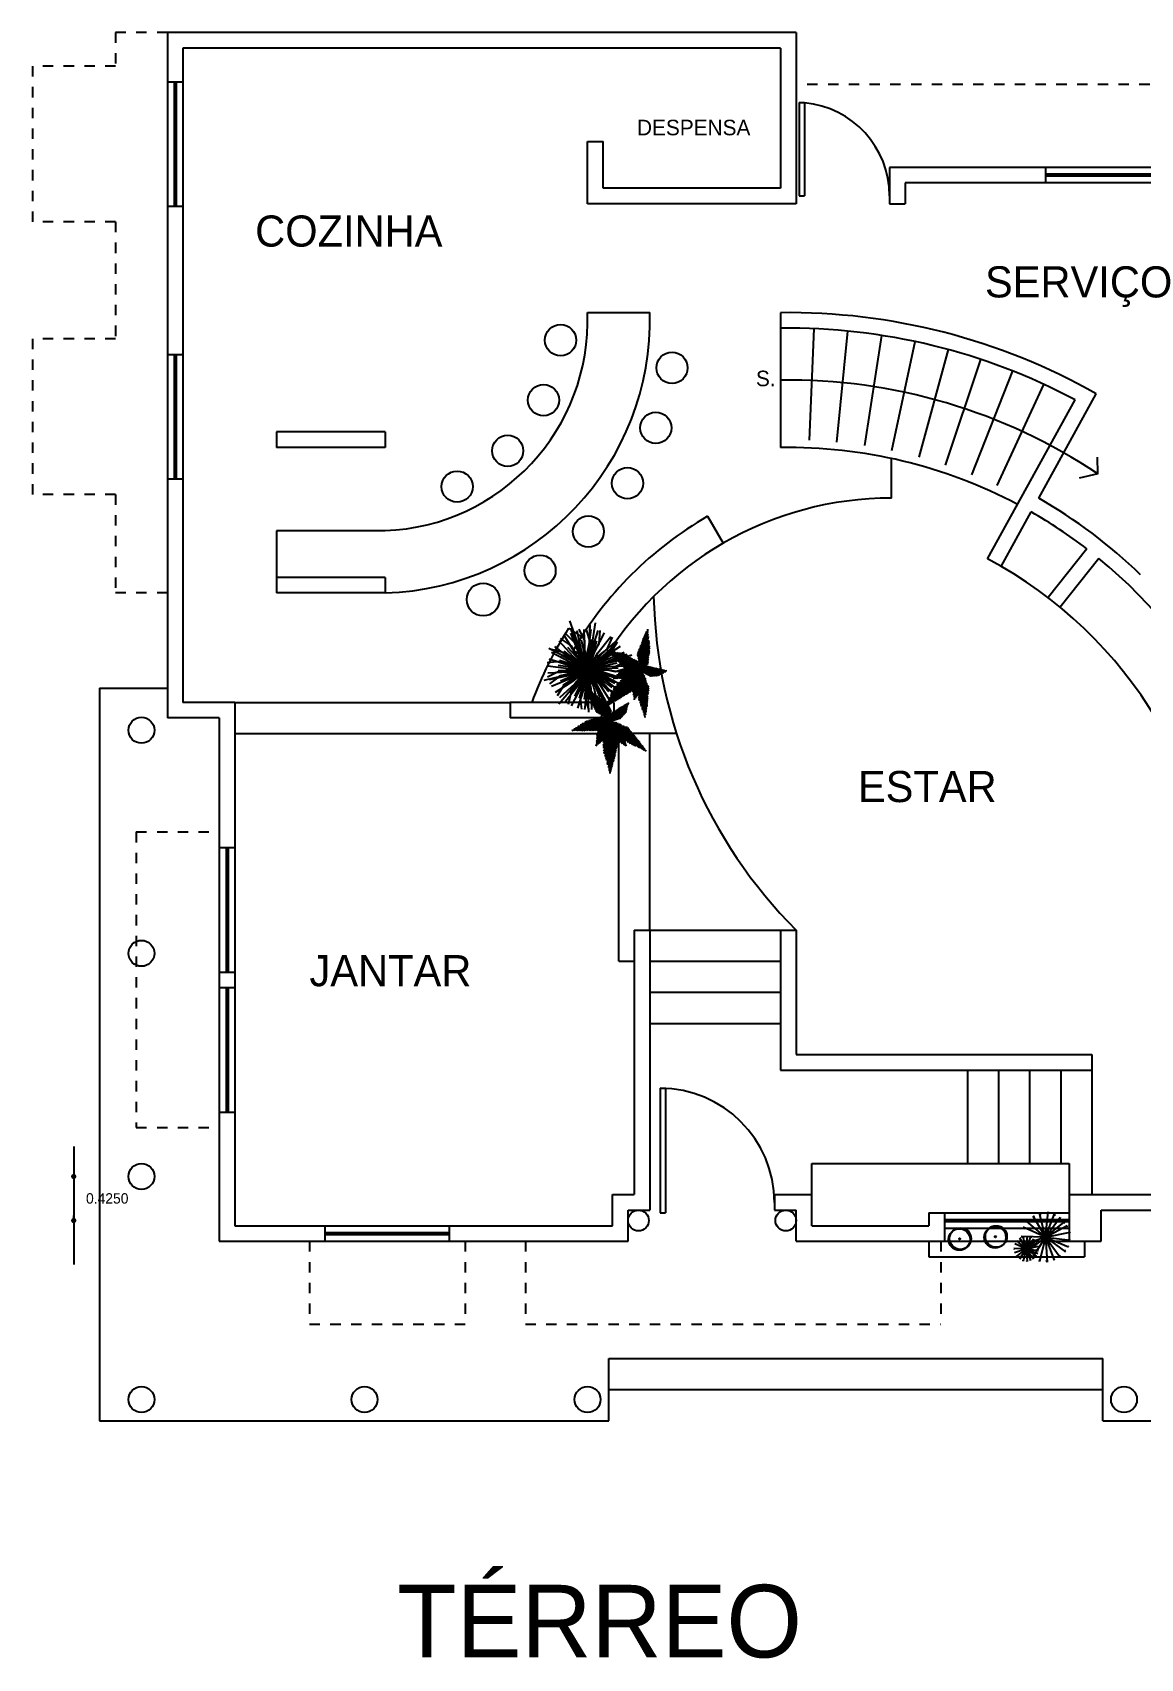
# Model space of a CAD drawing. Header units: millimetres. Extents: x 198 to 473, y 145 to 337.
# Drawn here: x 200.77 to 211.45, y 161.17 to 176.84 of the extents above; entities that cross this region are included whole.
import ezdxf

# ---------------------------------------------------------------- set-up
doc = ezdxf.new("R2010")
doc.units = ezdxf.units.MM
doc.header["$LTSCALE"] = 0.15
doc.linetypes.add('0', pattern=[0])
doc.linetypes.add('DASHED2', pattern=[0.375, 0.25, -0.125])
doc.dimstyles.get("Standard").update_dxf_attribs({"dimtxt": 0.18, "dimasz": 0.18, "dimexe": 0.18, "dimexo": 0.0625, "dimgap": 0.09, "dimtad": 0, "dimtih": 1, "dimtoh": 1, "dimdec": 4, "dimzin": 0, "dimdsep": 46, "dimtxsty": 'Standard', "dimcen": 0.09, "dimadec": 0, "dimazin": 0, "dimtfac": 1, "dimtdec": 4, "dimtofl": 0, "dimtmove": 0, "dimatfit": 3, "dimfxl": 1, "dimtolj": 1, "dimtzin": 0, "dimarcsym": 0})

# ---------------------------------------------------------------- blocks, each defined once
blk = doc.blocks.new('_Dot')
at = {"color": 0, "lineweight": -2}
blk.add_line((-0.5, 0), (-1, 0), dxfattribs=at)
at = {"color": 0, "const_width": 0.5}
blk.add_lwpolyline([(-0.25, 0, 1), (0.25, 0, 1)], format="xyb", close=True, dxfattribs=at)
blk = doc.blocks.new('*D4')
at = {"color": 0, "lineweight": -2, "ltscale": 0.15}
blk.add_line((201.172, 165.768), (201.172, 165.443), dxfattribs=at)
at = {"layer": 'Defpoints', "color": 0, "ltscale": 0.15}
for p in [(201.172, 165.818), (201.172, 165.393), (201.172, 165.393)]:
    blk.add_point(p, dxfattribs=at)
at = {"color": 0, "lineweight": -2, "ltscale": 0.15, "xscale": 0.05, "yscale": 0.05, "zscale": 0.05}
for p, rotation in [((201.172, 165.818), 90), ((201.172, 165.393), 270)]:
    blk.add_blockref('_Dot', p, dxfattribs=dict(at, rotation=rotation))
at = {"color": 0, "ltscale": 0.15, "insert": (201.495, 165.606), "char_height": 0.1, "attachment_point": 5}
blk.add_mtext('\\A1;0.4250', dxfattribs=at)
blk = doc.blocks.new('JUNIPER1')
at = {"color": 104, "linetype": 'Continuous'}
for p, q in [((0.09, 0.578), (0.047, 0.806)), ((0.093, 0.611), (0.055, 0.832)), ((0.097, 0.643), (0.065, 0.849)), ((0.1, 0.678), (0.073, 0.87)), ((0.104, 0.71), (0.078, 0.893)), ((0.107, 0.74), (0.087, 0.905)), ((0.108, 0.758), (0.095, 0.926)), ((0.096, 0.638), (0.155, 0.818)), ((0.1, 0.673), (0.15, 0.844)), ((0.113, 0.81), (0.107, 0.959)), ((0.108, 0.753), (0.142, 0.9)), ((0.114, 0.821), (0.139, 0.956)), ((-0.684, 0.415), (-0.816, 0.46)), ((-0.693, 0.419), (-0.801, 0.491)), ((-0.641, 0.393), (-0.791, 0.436)), ((-0.625, 0.384), (-0.775, 0.422)), ((-0.6, 0.371), (-0.768, 0.408)), ((-0.636, 0.39), (-0.752, 0.475)), ((-0.569, 0.355), (-0.7, 0.464)), ((-0.54, 0.339), (-0.676, 0.46)), ((-0.481, 0.307), (-0.62, 0.446)), ((-0.453, 0.291), (-0.592, 0.44)), ((-0.435, 0.281), (-0.564, 0.433)), ((-0.415, 0.27), (-0.545, 0.431)), ((-0.374, 0.246), (-0.5, 0.419)), ((-0.359, 0.236), (-0.481, 0.418)), ((-0.329, 0.218), (-0.444, 0.406)), ((0.015, 0.181), (-0.11, 0.431)), ((0.022, 0.205), (-0.099, 0.446)), ((0.028, 0.228), (-0.095, 0.472)), ((0.034, 0.26), (-0.08, 0.494)), ((0.04, 0.288), (-0.074, 0.523)), ((0.047, 0.315), (-0.064, 0.54)), ((0.052, 0.339), (-0.054, 0.563)), ((0.057, 0.369), (-0.041, 0.602)), ((0.064, 0.391), (-0.031, 0.624)), ((0.067, 0.413), (-0.021, 0.641)), ((0.07, 0.431), (-0.013, 0.667)), ((0.074, 0.453), (-0.004, 0.698)), ((0.076, 0.471), (0.006, 0.716)), ((0.079, 0.495), (0.013, 0.736)), ((0.082, 0.514), (0.023, 0.753)), ((0.085, 0.536), (0.031, 0.774)), ((0.087, 0.554), (0.035, 0.792)), ((0.038, 0.25), (0.166, 0.397)), ((0.046, 0.292), (0.175, 0.448)), ((0.046, 0.258), (0.169, 0.402)), ((0.049, 0.308), (0.175, 0.467)), ((0.05, 0.293), (0.153, 0.417)), ((0.053, 0.327), (0.181, 0.496)), ((0.056, 0.342), (0.18, 0.51)), ((0.059, 0.352), (0.154, 0.482)), ((0.063, 0.382), (0.187, 0.563)), ((0.066, 0.396), (0.164, 0.535)), ((0.069, 0.419), (0.185, 0.605)), ((0.071, 0.438), (0.18, 0.625)), ((0.078, 0.487), (0.174, 0.674)), ((0.079, 0.463), (0.159, 0.591)), ((0.082, 0.512), (0.169, 0.694)), ((0.084, 0.533), (0.166, 0.725)), ((0.084, 0.504), (0.146, 0.627)), ((0.089, 0.568), (0.162, 0.756)), ((0.092, 0.588), (0.125, 0.663)), ((0.1, 0.631), (0.123, 0.715)), ((-0.573, 0.357), (-0.749, 0.395)), ((-0.544, 0.342), (-0.734, 0.38)), ((-0.517, 0.327), (-0.723, 0.364)), ((-0.49, 0.312), (-0.703, 0.347)), ((-0.47, 0.301), (-0.695, 0.33)), ((-0.455, 0.292), (-0.68, 0.319)), ((-0.437, 0.282), (-0.665, 0.304)), ((-0.421, 0.273), (-0.654, 0.289)), ((-0.402, 0.262), (-0.638, 0.274)), ((-0.386, 0.253), (-0.627, 0.258)), ((-0.369, 0.242), (-0.603, 0.238)), ((-0.533, 0.34), (-0.597, 0.392)), ((-0.354, 0.233), (-0.583, 0.221)), ((-0.336, 0.222), (-0.571, 0.205)), ((-0.319, 0.207), (-0.555, 0.187)), ((-0.498, 0.318), (-0.552, 0.377)), ((-0.295, 0.191), (-0.526, 0.161)), ((-0.427, 0.281), (-0.513, 0.386)), ((-0.276, 0.179), (-0.51, 0.143)), ((-0.288, -0.04), (-0.499, 0.002)), ((-0.255, 0.163), (-0.498, 0.127)), ((-0.394, 0.262), (-0.478, 0.387)), ((-0.232, 0.147), (-0.475, 0.111)), ((-0.259, -0.033), (-0.462, 0.014)), ((-0.207, 0.129), (-0.461, 0.088)), ((-0.248, -0.03), (-0.455, 0.019)), ((-0.188, 0.116), (-0.439, 0.076)), ((-0.234, -0.026), (-0.433, 0.023)), ((-0.17, 0.101), (-0.431, 0.059)), ((-0.34, 0.226), (-0.426, 0.373)), ((-0.268, -0.033), (-0.424, 0.002)), ((-0.222, -0.024), (-0.422, 0.03)), ((-0.296, 0.197), (-0.4, 0.381)), ((-0.148, 0.086), (-0.4, 0.041)), ((-0.202, -0.013), (-0.391, 0.04)), ((-0.284, 0.189), (-0.387, 0.377)), ((-0.191, -0.017), (-0.385, 0.039)), ((-0.226, -0.021), (-0.385, 0.021)), ((-0.303, 0.204), (-0.384, 0.345)), ((-0.177, -0.014), (-0.371, 0.044)), ((-0.269, 0.179), (-0.364, 0.361)), ((-0.159, -0.01), (-0.352, 0.05)), ((-0.256, 0.17), (-0.347, 0.354)), ((-0.19, -0.012), (-0.343, 0.033)), ((-0.143, -0.007), (-0.338, 0.054)), ((-0.255, 0.174), (-0.328, 0.321)), ((-0.129, 0.072), (-0.327, 0.037)), ((-0.117, -0.002), (-0.316, 0.067)), ((-0.166, -0.01), (-0.316, 0.035)), ((-0.226, 0.158), (-0.31, 0.333)), ((-0.222, 0.147), (-0.306, 0.328)), ((-0.145, -0.008), (-0.303, 0.046)), ((-0.105, 0), (-0.301, 0.072)), ((-0.086, 0.003), (-0.29, 0.075)), ((-0.207, 0.137), (-0.289, 0.318)), ((-0.166, -0.004), (-0.286, 0.036)), ((-0.085, 0.003), (-0.282, 0.073)), ((-0.214, 0.149), (-0.28, 0.291)), ((-0.072, 0.006), (-0.275, 0.083)), ((-0.116, 0.062), (-0.272, 0.027)), ((-0.124, -0.004), (-0.27, 0.05)), ((-0.188, 0.124), (-0.267, 0.306)), ((-0.199, -0.019), (-0.262, 0.001)), ((-0.062, 0.007), (-0.261, 0.088)), ((-0.115, 0.006), (-0.258, 0.058)), ((-0.194, 0.13), (-0.256, 0.27)), ((-0.231, 0.153), (-0.256, 0.212)), ((-0.171, 0.112), (-0.249, 0.296)), ((-0.049, 0.009), (-0.242, 0.088)), ((-0.04, 0.011), (-0.237, 0.094)), ((-0.079, 0.011), (-0.237, 0.069)), ((-0.174, 0.113), (-0.233, 0.264)), ((-0.185, 0.132), (-0.231, 0.246)), ((-0.089, 0.003), (-0.222, 0.052)), ((-0.144, 0.093), (-0.215, 0.283)), ((-0.099, 0.048), (-0.203, 0.024)), ((-0.152, 0.098), (-0.201, 0.239)), ((-0.132, 0.084), (-0.198, 0.273)), ((-0.052, 0.007), (-0.198, 0.069)), ((-0.03, 0), (-0.19, 0.109)), ((-0.113, 0.07), (-0.184, 0.265)), ((-0.113, 0.069), (-0.182, 0.258)), ((-0.132, 0.094), (-0.181, 0.232)), ((-0.031, 0.017), (-0.174, 0.121)), ((-0.031, 0.012), (-0.169, 0.074)), ((-0.099, 0.059), (-0.163, 0.256)), ((-0.116, 0.072), (-0.16, 0.201)), ((-0.009, 0.017), (-0.159, -0.015)), ((-0.037, 0.014), (-0.156, 0.067)), ((-0.012, 0.021), (-0.152, -0.003)), ((-0.1, 0.002), (-0.151, 0.026)), ((-0.097, 0.067), (-0.15, 0.22)), ((-0.032, -0.007), (-0.15, 0.081)), ((-0.082, 0.036), (-0.149, 0.018)), ((0.004, 0.012), (-0.146, -0.02)), ((-0.088, 0.052), (-0.145, 0.246)), ((-0.034, -0.011), (-0.139, 0.065)), ((-0.125, 0.081), (-0.136, 0.132)), ((-0.076, 0.042), (-0.13, 0.231)), ((-0.081, 0.043), (-0.12, 0.188)), ((-0.031, 0.017), (-0.119, 0.074)), ((-0.067, 0.036), (-0.118, 0.229)), ((-0.069, 0.026), (-0.117, 0.012)), ((0.01, 0.153), (-0.115, 0.394)), ((0.01, 0.007), (-0.108, -0.012)), ((-0.018, 0.014), (-0.104, 0.054)), ((0.004, 0.13), (-0.094, 0.318)), ((-0.031, 0.018), (-0.093, 0.049)), ((-0.012, 0.021), (-0.092, 0.002)), ((-0.058, 0.029), (-0.09, 0.166)), ((-0.059, 0.019), (-0.09, 0.009)), ((-0.06, 0.034), (-0.089, 0.153)), ((0.013, 0.003), (-0.089, -0.016)), ((0, 0.113), (-0.084, 0.259)), ((-0.024, 0), (-0.073, -0.133)), ((-0.016, 0.016), (-0.072, 0.042)), ((-0.02, 0.001), (-0.067, -0.145)), ((-0.006, 0.091), (-0.063, 0.189)), ((-0.045, 0.019), (-0.063, 0.105)), ((-0.05, 0.031), (-0.061, 0.094)), ((-0.009, 0.009), (-0.056, -0.136)), ((-0.04, 0.018), (-0.052, 0.074)), ((-0.01, 0.016), (-0.051, 0.036)), ((-0.011, 0.07), (-0.05, 0.131)), ((-0.045, 0.002), (-0.048, -0.049)), ((-0.024, 0), (-0.048, -0.078)), ((-0.015, 0.053), (-0.044, 0.097)), ((-0.036, 0.013), (-0.044, 0.055)), ((-0.001, 0.012), (-0.043, -0.1)), ((-0.015, 0.008), (-0.041, -0.012)), ((-0.018, 0.04), (-0.037, 0.069)), ((-0.028, 0.006), (-0.036, 0.035)), ((-0.035, 0.005), (-0.006, 0.137)), ((-0.032, 0.004), (-0.033, -0.033)), ((-0.031, 0.004), (0.005, 0.154)), ((0.004, 0.013), (-0.031, -0.085)), ((-0.001, 0.017), (-0.03, 0.029)), ((-0.024, 0.005), (0.016, 0.205)), ((-0.022, 0.006), (-0.022, -0.019)), ((-0.019, 0.004), (0.004, 0.022)), ((-0.016, 0.015), (0.018, 0.038)), ((-0.015, 0.013), (0.026, 0.213)), ((-0.013, 0.027), (0.055, 0.074)), ((-0.011, 0), (0.074, -0.007)), ((-0.01, 0.012), (0.01, 0.12)), ((-0.009, 0.043), (0.099, 0.123)), ((-0.006, 0.054), (0.145, 0.173)), ((-0.005, 0.047), (0.088, 0.116)), ((-0.005, 0.035), (0.047, 0.068)), ((-0.004, 0.071), (0.108, 0.16)), ((-0.003, 0.066), (0.142, 0.185)), ((0, 0.082), (0.15, 0.206)), ((0.004, 0.095), (0.153, 0.227)), ((0.007, 0.112), (0.148, 0.247)), ((0.008, 0.113), (0.153, 0.252)), ((0.009, 0.116), (0.105, 0.205)), ((0.011, 0.095), (0.126, 0.201)), ((0.013, 0.137), (0.155, 0.268)), ((0.013, 0.129), (0.054, 0.157)), ((0.017, 0.152), (0.158, 0.289)), ((0.018, -0.009), (0.02, 0.01)), ((0.019, 0.161), (0.125, 0.26)), ((0.023, 0.14), (0.126, 0.237)), ((0.025, 0.187), (0.158, 0.328)), ((0.025, 0.19), (0.136, 0.301)), ((0.026, -0.01), (0.03, 0.019)), ((0.029, 0.208), (0.16, 0.349)), ((0.032, 0.215), (0.133, 0.326)), ((0.034, 0.231), (0.164, 0.376)), ((0.037, 0.207), (0.12, 0.292)), ((0.037, -0.011), (0.043, 0.029)), ((0.04, 0.261), (0.083, 0.307)), ((0.042, 0.243), (0.143, 0.358)), ((0.051, -0.013), (0.063, 0.047)), ((0.066, -0.015), (0.084, 0.074)), ((0.077, -0.016), (0.107, 0.091)), ((0.092, -0.017), (0.132, 0.118)), ((0.11, -0.018), (0.153, 0.119)), ((0.126, -0.021), (0.168, 0.111)), ((0.141, -0.022), (0.184, 0.112)), ((0.161, -0.024), (0.204, 0.102)), ((0.179, -0.025), (0.223, 0.101)), ((0.197, -0.027), (0.238, 0.095)), ((0.212, -0.027), (0.256, 0.09)), ((0.23, -0.028), (0.283, 0.085)), ((0.246, -0.031), (0.301, 0.079)), ((0.259, -0.031), (0.316, 0.073)), ((0.27, -0.031), (0.334, 0.07)), ((0.283, -0.03), (0.355, 0.067)), ((0.294, -0.03), (0.37, 0.061)), ((0.308, -0.03), (0.385, 0.057)), ((0.319, -0.029), (0.4, 0.052)), ((0.331, -0.029), (0.415, 0.048)), ((0.342, -0.028), (0.428, 0.046)), ((0.356, -0.027), (0.442, 0.039)), ((0.375, -0.026), (0.461, 0.035)), ((0.393, -0.024), (0.475, 0.029)), ((0.413, -0.023), (0.491, 0.026)), ((0.431, -0.021), (0.506, 0.024)), ((0.448, -0.019), (0.518, 0.019)), ((0.458, -0.018), (0.533, 0.015)), ((0.486, -0.015), (0.557, 0.01)), ((-0.455, -0.367), (-0.707, -0.469)), ((-0.438, -0.351), (-0.698, -0.445)), ((-0.585, -0.14), (-0.684, -0.164)), ((-0.405, -0.318), (-0.67, -0.402)), ((-0.481, -0.387), (-0.66, -0.452)), ((-0.578, -0.138), (-0.659, -0.191)), ((-0.541, -0.123), (-0.655, -0.143)), ((-0.544, -0.125), (-0.63, -0.19)), ((-0.488, -0.104), (-0.629, -0.118)), ((-0.418, -0.33), (-0.625, -0.391)), ((-0.368, -0.284), (-0.624, -0.354)), ((-0.465, -0.095), (-0.618, -0.107)), ((-0.354, -0.27), (-0.615, -0.339)), ((-0.532, -0.12), (-0.611, -0.189)), ((-0.513, -0.113), (-0.597, -0.193)), ((-0.417, -0.079), (-0.589, -0.081)), ((-0.337, -0.255), (-0.588, -0.315)), ((-0.491, -0.105), (-0.578, -0.189)), ((-0.379, -0.291), (-0.576, -0.346)), ((-0.394, -0.071), (-0.574, -0.068)), ((-0.322, -0.241), (-0.574, -0.296)), ((-0.468, -0.38), (-0.562, -0.687)), ((-0.468, -0.096), (-0.56, -0.189)), ((-0.379, -0.066), (-0.559, -0.055)), ((-0.362, -0.061), (-0.552, -0.044)), ((-0.446, -0.089), (-0.542, -0.191)), ((-0.296, -0.207), (-0.534, -0.255)), ((-0.463, -0.091), (-0.531, -0.099)), ((-0.449, -0.362), (-0.53, -0.662)), ((-0.328, -0.051), (-0.528, -0.024)), ((-0.282, -0.206), (-0.528, -0.252)), ((-0.326, -0.239), (-0.527, -0.283)), ((-0.315, -0.047), (-0.521, -0.013)), ((-0.425, -0.081), (-0.52, -0.189)), ((-0.265, -0.19), (-0.509, -0.233)), ((-0.432, -0.083), (-0.503, -0.08)), ((-0.408, -0.076), (-0.502, -0.194)), ((-0.432, -0.345), (-0.502, -0.643)), ((-0.376, -0.062), (-0.5, -0.052)), ((-0.349, -0.053), (-0.491, -0.03)), ((-0.395, -0.072), (-0.487, -0.192)), ((-0.242, -0.17), (-0.486, -0.209)), ((-0.413, -0.327), (-0.479, -0.633)), ((-0.281, -0.195), (-0.474, -0.231)), ((-0.381, -0.067), (-0.469, -0.192)), ((-0.222, -0.153), (-0.468, -0.19)), ((-0.299, -0.042), (-0.463, -0.007)), ((-0.388, -0.31), (-0.452, -0.619)), ((-0.368, -0.063), (-0.451, -0.194)), ((-0.189, -0.125), (-0.44, -0.151)), ((-0.251, -0.176), (-0.44, -0.207)), ((-0.351, -0.058), (-0.432, -0.194)), ((-0.224, -0.156), (-0.425, -0.18)), ((-0.174, -0.112), (-0.422, -0.132)), ((-0.338, -0.054), (-0.414, -0.196)), ((-0.361, -0.284), (-0.41, -0.59)), ((-0.15, -0.093), (-0.408, -0.117)), ((-0.251, -0.164), (-0.402, -0.184)), ((-0.148, -0.092), (-0.398, -0.116)), ((-0.132, -0.078), (-0.389, -0.093)), ((-0.323, -0.049), (-0.388, -0.193)), ((-0.198, -0.132), (-0.383, -0.148)), ((-0.339, -0.264), (-0.383, -0.576)), ((-0.292, -0.215), (-0.372, -0.227)), ((-0.119, -0.067), (-0.371, -0.074)), ((-0.186, -0.108), (-0.368, -0.124)), ((-0.31, -0.046), (-0.367, -0.191)), ((-0.312, -0.242), (-0.36, -0.566)), ((-0.295, -0.042), (-0.348, -0.194)), ((-0.104, -0.054), (-0.348, -0.059)), ((-0.092, -0.045), (-0.341, -0.045)), ((-0.141, -0.073), (-0.341, -0.088)), ((-0.285, -0.218), (-0.332, -0.542)), ((-0.275, -0.04), (-0.326, -0.195)), ((-0.154, -0.095), (-0.322, -0.108)), ((-0.255, -0.192), (-0.3, -0.532)), ((-0.254, -0.035), (-0.294, -0.192)), ((-0.107, -0.061), (-0.292, -0.061)), ((-0.232, -0.173), (-0.277, -0.508)), ((-0.236, -0.031), (-0.272, -0.193)), ((-0.081, -0.035), (-0.256, -0.03)), ((-0.208, -0.155), (-0.254, -0.503)), ((-0.215, -0.028), (-0.253, -0.195)), ((-0.11, -0.27), (-0.251, -0.431)), ((-0.117, -0.296), (-0.249, -0.458)), ((-0.098, -0.229), (-0.244, -0.384)), ((-0.101, -0.241), (-0.243, -0.393)), ((-0.12, -0.309), (-0.243, -0.469)), ((-0.053, -0.01), (-0.242, -0.178)), ((-0.088, -0.037), (-0.239, -0.033)), ((-0.128, -0.344), (-0.238, -0.5)), ((-0.091, -0.205), (-0.237, -0.35)), ((-0.094, -0.216), (-0.237, -0.363)), ((-0.057, -0.006), (-0.234, -0.153)), ((-0.167, -0.104), (-0.232, -0.1)), ((-0.132, -0.362), (-0.232, -0.512)), ((-0.193, -0.023), (-0.231, -0.191)), ((-0.089, -0.181), (-0.23, -0.318)), ((-0.135, -0.377), (-0.228, -0.531)), ((-0.037, -0.01), (-0.226, -0.178)), ((-0.081, -0.174), (-0.226, -0.314)), ((-0.113, -0.28), (-0.225, -0.404)), ((-0.076, -0.16), (-0.223, -0.299)), ((-0.182, -0.131), (-0.221, -0.469)), ((-0.071, -0.143), (-0.219, -0.28)), ((-0.128, -0.328), (-0.219, -0.44)), ((-0.056, -0.102), (-0.216, -0.24)), ((-0.065, -0.127), (-0.216, -0.265)), ((-0.106, -0.248), (-0.214, -0.366)), ((-0.052, -0.091), (-0.213, -0.225)), ((-0.095, -0.206), (-0.211, -0.322)), ((-0.041, -0.06), (-0.21, -0.197)), ((-0.046, -0.073), (-0.21, -0.213)), ((-0.17, -0.018), (-0.206, -0.196)), ((-0.037, -0.05), (-0.206, -0.182)), ((-0.134, -0.357), (-0.205, -0.459)), ((-0.045, -0.072), (-0.204, -0.208)), ((-0.029, -0.029), (-0.2, -0.158)), ((-0.085, -0.17), (-0.2, -0.28)), ((-0.033, -0.038), (-0.198, -0.166)), ((-0.065, -0.129), (-0.191, -0.24)), ((-0.158, -0.112), (-0.189, -0.378)), ((-0.151, -0.015), (-0.188, -0.19)), ((-0.074, -0.149), (-0.188, -0.256)), ((-0.063, -0.096), (-0.18, -0.195)), ((-0.049, -0.062), (-0.179, -0.171)), ((-0.059, -0.109), (-0.178, -0.209)), ((-0.029, -0.014), (-0.177, -0.136)), ((-0.08, -0.145), (-0.174, -0.229)), ((-0.065, -0.023), (-0.173, -0.016)), ((-0.132, -0.013), (-0.169, -0.195)), ((-0.08, -0.025), (-0.16, -0.017)), ((-0.032, -0.041), (-0.159, -0.137)), ((-0.057, -0.006), (-0.157, -0.098)), ((-0.142, -0.099), (-0.157, -0.31)), ((-0.047, -0.076), (-0.156, -0.167)), ((-0.025, -0.018), (-0.153, -0.128)), ((-0.026, -0.021), (-0.149, -0.11)), ((-0.028, -0.068), (-0.145, -0.242)), ((-0.111, -0.008), (-0.144, -0.187)), ((-0.028, -0.1), (-0.143, -0.28)), ((-0.028, -0.082), (-0.14, -0.255)), ((-0.028, -0.115), (-0.14, -0.304)), ((-0.138, -0.391), (-0.082, -0.532)), ((-0.03, -0.025), (-0.136, -0.102)), ((-0.136, -0.378), (-0.077, -0.518)), ((-0.028, -0.136), (-0.135, -0.33)), ((-0.061, -0.017), (-0.133, -0.013)), ((-0.027, -0.163), (-0.133, -0.348)), ((-0.133, -0.363), (-0.068, -0.502)), ((-0.083, -0.182), (-0.132, -0.226)), ((-0.027, -0.134), (-0.131, -0.323)), ((-0.027, -0.181), (-0.13, -0.372)), ((-0.119, -0.081), (-0.129, -0.223)), ((-0.129, -0.35), (-0.057, -0.487)), ((-0.126, -0.333), (-0.048, -0.471)), ((-0.123, -0.32), (-0.037, -0.457)), ((-0.026, -0.22), (-0.121, -0.413)), ((-0.035, -0.118), (-0.12, -0.267)), ((-0.119, -0.305), (-0.027, -0.433)), ((-0.093, -0.005), (-0.118, -0.146)), ((-0.026, -0.244), (-0.118, -0.437)), ((-0.025, -0.271), (-0.115, -0.467)), ((-0.115, -0.291), (-0.018, -0.413)), ((-0.028, -0.055), (-0.114, -0.175)), ((-0.029, -0.303), (-0.114, -0.496)), ((-0.026, -0.087), (-0.113, -0.217)), ((-0.024, -0.292), (-0.113, -0.49)), ((-0.035, -0.17), (-0.112, -0.306)), ((-0.111, -0.276), (-0.007, -0.398)), ((-0.022, -0.34), (-0.109, -0.547)), ((-0.054, -0.013), (-0.107, -0.009)), ((-0.026, -0.223), (-0.106, -0.377)), ((-0.027, -0.191), (-0.105, -0.33)), ((-0.031, -0.061), (-0.104, -0.164)), ((-0.021, -0.358), (-0.104, -0.568)), ((-0.103, -0.258), (0.005, -0.38)), ((-0.02, -0.379), (-0.103, -0.601)), ((-0.098, -0.064), (-0.102, -0.156)), ((-0.028, -0.14), (-0.1, -0.265)), ((-0.029, -0.285), (-0.1, -0.441)), ((-0.022, -0.009), (-0.099, -0.063)), ((-0.052, -0.085), (-0.098, -0.117)), ((-0.097, -0.237), (0.02, -0.35)), ((-0.027, -0.253), (-0.097, -0.403)), ((-0.025, -0.342), (-0.095, -0.507)), ((-0.033, -0.246), (-0.093, -0.363)), ((-0.08, -0.003), (-0.092, -0.118)), ((-0.091, -0.22), (0.031, -0.332)), ((-0.031, -0.017), (-0.089, -0.056)), ((-0.084, -0.2), (0.042, -0.317)), ((-0.028, -0.037), (-0.083, -0.108)), ((-0.082, -0.051), (-0.083, -0.117)), ((-0.042, -0.005), (-0.08, -0.005)), ((-0.077, -0.179), (0.05, -0.296)), ((-0.034, -0.049), (-0.076, -0.1)), ((-0.022, -0.005), (-0.073, -0.041)), ((-0.061, -0.001), (-0.07, -0.078)), ((-0.069, -0.04), (-0.069, -0.083)), ((-0.069, -0.156), (0.067, -0.276)), ((-0.03, -0.031), (-0.066, -0.079)), ((-0.063, -0.139), (0.071, -0.258)), ((-0.029, -0.154), (-0.062, -0.197)), ((-0.018, 0), (-0.057, -0.027)), ((-0.028, -0.023), (-0.056, -0.058)), ((-0.055, -0.121), (0.084, -0.244)), ((-0.023, -0.305), (-0.054, -0.367)), ((-0.048, -0.1), (0.09, -0.218)), ((-0.028, -0.011), (-0.046, -0.037)), ((-0.042, -0.083), (0.067, -0.175)), ((-0.037, -0.071), (0.056, -0.139)), ((-0.034, -0.021), (-0.032, -0.228)), ((-0.034, -0.021), (-0.028, -0.144)), ((-0.03, -0.021), (-0.021, -0.248)), ((-0.03, -0.054), (0.033, -0.1)), ((-0.024, -0.038), (0.019, -0.066)), ((-0.022, -0.01), (-0.013, -0.237)), ((-0.02, -0.05), (0.005, -0.074)), ((-0.02, -0.065), (0.018, -0.103)), ((-0.02, -0.083), (0.032, -0.138)), ((-0.02, -0.134), (0.096, -0.264)), ((-0.02, -0.153), (0.12, -0.325)), ((-0.02, -0.18), (0.158, -0.399)), ((-0.019, -0.026), (0.012, -0.045)), ((-0.019, -0.108), (0.059, -0.195)), ((-0.019, -0.239), (0.155, -0.46)), ((-0.019, -0.266), (0.158, -0.489)), ((-0.018, -0.212), (0.163, -0.441)), ((-0.018, -0.301), (0.148, -0.517)), ((-0.017, -0.334), (0.15, -0.55)), ((-0.017, -0.365), (0.144, -0.572)), ((-0.016, -0.007), (-0.015, -0.179)), ((-0.016, -0.016), (0.005, -0.029)), ((-0.016, -0.392), (0.14, -0.599)), ((-0.004, -0.009), (0.122, -0.016)), ((-0.001, -0.013), (0.023, -0.03)), ((0.006, -0.016), (0.132, -0.023)), ((0.007, -0.015), (0.04, -0.04)), ((0.008, -0.02), (0.126, -0.031)), ((0.008, -0.02), (0.076, -0.022)), ((0.012, -0.016), (0.057, -0.05)), ((0.014, -0.015), (0.082, -0.066)), ((0.024, -0.021), (0.074, -0.06)), ((0.025, -0.016), (0.135, -0.096)), ((0.029, -0.019), (0.124, -0.087)), ((0.032, -0.017), (0.189, -0.127)), ((0.04, -0.018), (0.194, -0.123)), ((0.042, -0.016), (0.159, -0.098)), ((0.05, -0.019), (0.209, -0.127)), ((0.059, -0.02), (0.222, -0.126)), ((0.064, -0.026), (0.191, -0.107)), ((0.07, -0.02), (0.228, -0.119)), ((0.071, -0.021), (0.234, -0.123)), ((0.073, -0.021), (0.18, -0.09)), ((0.082, -0.023), (0.122, -0.053)), ((0.086, -0.023), (0.243, -0.123)), ((0.094, -0.03), (0.209, -0.103)), ((0.096, -0.024), (0.256, -0.122)), ((0.102, -0.024), (0.22, -0.098)), ((0.118, -0.025), (0.275, -0.117)), ((0.12, -0.025), (0.247, -0.102)), ((0.132, -0.026), (0.287, -0.116)), ((0.137, -0.033), (0.233, -0.091)), ((0.138, -0.028), (0.258, -0.096)), ((0.147, -0.027), (0.303, -0.115)), ((0.157, -0.032), (0.28, -0.101)), ((0.159, -0.028), (0.315, -0.115)), ((0.165, -0.028), (0.216, -0.058)), ((0.167, -0.033), (0.32, -0.117)), ((0.185, -0.029), (0.346, -0.115)), ((0.188, -0.032), (0.316, -0.101)), ((0.195, -0.03), (0.356, -0.113)), ((0.207, -0.03), (0.374, -0.114)), ((0.216, -0.03), (0.38, -0.111)), ((0.223, -0.032), (0.35, -0.094)), ((0.241, -0.031), (0.412, -0.11)), ((0.25, -0.032), (0.382, -0.095)), ((0.263, -0.031), (0.431, -0.102)), ((0.274, -0.031), (0.438, -0.095)), ((0.291, -0.033), (0.407, -0.082)), ((0.303, -0.03), (0.459, -0.085)), ((0.315, -0.032), (0.416, -0.067)), ((0.318, -0.029), (0.465, -0.078)), ((0.33, -0.029), (0.479, -0.07)), ((0.35, -0.028), (0.492, -0.063)), ((0.363, -0.028), (0.421, -0.045)), ((0.389, -0.028), (0.446, -0.036)), ((0.39, -0.025), (0.518, -0.049)), ((0.41, -0.023), (0.528, -0.042)), ((0.455, -0.019), (0.55, -0.028)), ((0.492, -0.015), (0.576, -0.018)), ((-0.778, -0.716), (-0.903, -0.831)), ((-0.82, -0.764), (-0.894, -0.875)), ((-0.769, -0.706), (-0.871, -0.86)), ((-0.722, -0.654), (-0.866, -0.773)), ((-0.656, -0.579), (-0.834, -0.711)), ((-0.727, -0.659), (-0.834, -0.836)), ((-0.627, -0.547), (-0.82, -0.682)), ((-0.712, -0.641), (-0.811, -0.822)), ((-0.687, -0.614), (-0.792, -0.817)), ((-0.567, -0.483), (-0.783, -0.614)), ((-0.66, -0.584), (-0.769, -0.797)), ((-0.538, -0.452), (-0.765, -0.58)), ((-0.519, -0.433), (-0.746, -0.547)), ((-0.631, -0.552), (-0.746, -0.783)), ((-0.498, -0.411), (-0.737, -0.522)), ((-0.604, -0.522), (-0.723, -0.773)), ((-0.625, -0.538), (-0.711, -0.603)), ((-0.576, -0.493), (-0.696, -0.754)), ((-0.586, -0.501), (-0.676, -0.55)), ((-0.556, -0.471), (-0.673, -0.749)), ((-0.516, -0.424), (-0.672, -0.497)), ((-0.54, -0.454), (-0.654, -0.735)), ((-0.521, -0.435), (-0.631, -0.72)), ((-0.505, -0.418), (-0.608, -0.711)), ((-0.484, -0.397), (-0.585, -0.696)), ((-0.14, -0.401), (-0.224, -0.55)), ((-0.15, -0.45), (-0.217, -0.589)), ((-0.154, -0.474), (-0.212, -0.604)), ((-0.163, -0.53), (-0.203, -0.639)), ((-0.171, -0.577), (-0.2, -0.674)), ((-0.144, -0.416), (-0.182, -0.476)), ((-0.153, -0.446), (-0.18, -0.51)), ((-0.17, -0.569), (-0.164, -0.666)), ((-0.164, -0.534), (-0.151, -0.64)), ((-0.162, -0.521), (-0.142, -0.624)), ((-0.159, -0.5), (-0.132, -0.613)), ((-0.155, -0.478), (-0.125, -0.596)), ((-0.15, -0.453), (-0.116, -0.58)), ((-0.146, -0.431), (-0.105, -0.565)), ((-0.142, -0.408), (-0.096, -0.545)), ((-0.019, -0.397), (-0.099, -0.615)), ((-0.016, -0.442), (-0.093, -0.675)), ((-0.02, -0.408), (-0.081, -0.577)), ((-0.013, -0.484), (-0.081, -0.719)), ((-0.016, -0.458), (-0.078, -0.637)), ((-0.011, -0.504), (-0.071, -0.739)), ((-0.012, -0.534), (-0.059, -0.696)), ((-0.006, -0.56), (-0.054, -0.79)), ((-0.003, -0.587), (-0.044, -0.81)), ((-0.007, -0.579), (-0.038, -0.73)), ((-0.001, -0.61), (-0.033, -0.842)), ((0.003, -0.649), (-0.022, -0.874)), ((-0.015, -0.452), (0.132, -0.672)), ((-0.013, -0.425), (0.137, -0.645)), ((-0.013, -0.476), (0.127, -0.694)), ((-0.012, -0.497), (0.125, -0.724)), ((-0.01, -0.521), (0.124, -0.76)), ((0.005, -0.672), (-0.009, -0.763)), ((-0.008, -0.542), (0.119, -0.782)), ((-0.005, -0.568), (0.116, -0.806)), ((-0.003, -0.589), (0.111, -0.828)), ((-0.001, -0.613), (0.109, -0.852)), ((0.013, -0.727), (0, -0.938)), ((0.002, -0.634), (0.109, -0.873)), ((0.005, -0.661), (0.101, -0.892)), ((0.008, -0.72), (0.006, -0.817)), ((0.009, -0.697), (0.099, -0.922)), ((0.017, -0.765), (0.01, -0.964)), ((0.013, -0.732), (0.093, -0.944)), ((0.018, -0.77), (0.091, -0.968)), ((0.023, -0.806), (0.091, -0.995)), ((0.027, -0.839), (0.086, -1.011)), ((0.029, -0.854), (0.031, -1.022)), ((0.03, -0.86), (0.083, -1.035)), ((0.038, -0.916), (0.08, -1.075)), ((0.04, -0.928), (0.048, -1.081))]:
    blk.add_line(p, q, dxfattribs=at)
at = {"color": 100, "linetype": 'Continuous'}
for p, q in [((-0.034, 0.013), (-0.194, 0.122)), ((-0.013, 0.021), (0.033, 0.053)), ((-0.01, 0.012), (0.032, 0.192)), ((-0.012, -0.006), (-0.009, -0.158)), ((-0.009, -0.003), (0.09, -0.013))]:
    blk.add_line(p, q, dxfattribs=at)
for points in [[(0.13, 1.017), (0.082, 0.468), (0.031, 0.239), (-0.028, -0.001)], [(0.13, 1.017), (0.082, 0.416), (-0.02, -0.001)], [(-0.858, 0.503), (-0.352, 0.249), (-0.023, 0.003)], [(-0.858, 0.503), (-0.396, 0.267), (-0.215, 0.136), (-0.026, -0.006)], [(-0.938, -0.9), (-0.45, -0.338), (-0.038, 0)], [(-0.712, -0.191), (-0.324, -0.035), (0.003, 0.018)], [(-0.712, -0.191), (-0.354, -0.052), (-0.178, -0.019), (0.011, 0.011)], [(-0.19, -0.712), (-0.132, -0.333), (-0.072, -0.164), (-0.004, 0.015)], [(-0.19, -0.712), (-0.131, -0.298), (-0.014, 0.012)], [(-0.938, -0.9), (-0.488, -0.388), (-0.266, -0.2), (-0.028, -0.007)], [(0.071, -1.144), (-0.026, -0.484), (-0.028, -0.005)], [(0.071, -1.144), (-0.014, -0.54), (-0.019, -0.278), (-0.02, -0.002)], [(0.601, -0.002), (0.296, -0.036), (0.148, -0.023), (-0.01, -0.006)], [(0.601, -0.002), (0.27, -0.042), (-0.004, -0.013)]]:
    blk.add_lwpolyline(points, dxfattribs=at)
blk = doc.blocks.new('PINO1')
at = {"color": 100, "linetype": '0'}
for p, q in [((-0.006, 0.013), (-0.435, 1.181)), ((0.012, 0), (0.061, 1.083)), ((0.024, 0.025), (0.195, 1.134)), ((0.043, 0), (-0.943, 0.51)), ((0.024, -0.008), (-0.57, 0.442)), ((0.022, -0.01), (-0.484, 0.537)), ((0.018, -0.013), (-0.271, 0.674)), ((0.016, -0.014), (-0.149, 0.713)), ((0.002, -0.01), (0.549, 0.496)), ((0.008, -0.014), (0.229, 0.698)), ((0.011, -0.014), (0.104, 0.725)), ((0.026, 0.001), (-0.718, -0.035)), ((0.026, -0.001), (-0.713, 0.092)), ((0.026, 0.004), (-0.701, -0.162)), ((0.026, -0.004), (-0.686, 0.217)), ((0.025, 0.006), (-0.662, -0.283)), ((0.025, -0.006), (-0.638, 0.335)), ((0.024, 0.008), (-0.603, -0.396)), ((0.02, 0.011), (-0.43, -0.582)), ((0.018, 0.013), (-0.322, -0.65)), ((0.016, 0.014), (-0.204, -0.698)), ((0.014, 0.014), (-0.08, -0.725)), ((-0.018, 0), (0.019, -1.045)), ((-0.002, -0.004), (0.725, 0.162)), ((-0.002, -0.001), (0.742, 0.035)), ((-0.001, -0.006), (0.686, 0.283)), ((-0.001, 0.006), (0.662, -0.335)), ((-0.001, 0.004), (0.71, -0.217)), ((0.001, -0.008), (0.627, 0.396)), ((0.001, 0.008), (0.594, -0.442)), ((0.002, 0.01), (0.509, -0.537)), ((0.006, 0), (0.967, 0.37)), ((0.006, 0.013), (0.295, -0.674)), ((0.011, 0.014), (0.047, -0.73)), ((0.018, 0.013), (0.578, -1.033)), ((0.024, 0.013), (1.083, 0.357)), ((0.018, -0.013), (-1.065, -0.268)), ((0.018, -0.013), (-0.702, -0.847)), ((0.018, -0.025), (0.493, -0.994))]:
    blk.add_line(p, q, dxfattribs=at)
at = {"color": 3, "linetype": '0'}
blk.add_line((-0.006, 0.051), (-0.42, 1.007), dxfattribs=at)
at = {"color": 104, "linetype": '0'}
for points in [[(-0.007, 0.033), (-0.288, 0.37), (-0.558, 0.799)], [(-0.023, 0.055), (-0.18, 0.289), (-0.292, 0.633), (-0.525, 0.855)], [(0.005, 0.035), (-0.144, 0.449), (-0.251, 0.944)], [(-0.008, 0.058), (-0.075, 0.332), (-0.063, 0.693), (-0.205, 0.982)], [(0.011, 0.035), (-0.064, 0.468), (-0.083, 0.975)], [(0, 0.058), (-0.018, 0.339), (0.056, 0.693), (-0.034, 1.001)], [(0.015, 0.053), (0.094, 0.324), (0.285, 0.63), (0.306, 0.951)], [(0.017, 0.033), (0.019, 0.473), (0.088, 0.975)], [(0.023, 0.031), (0.101, 0.464), (0.256, 0.946)], [(0.028, 0.027), (0.18, 0.44), (0.416, 0.889)], [(0.033, 0.023), (0.253, 0.403), (0.564, 0.804)], [(-0.021, 0.022), (-0.434, 0.173), (-0.882, 0.41)], [(-0.042, 0.04), (-0.295, 0.165), (-0.564, 0.407), (-0.876, 0.483)], [(-0.017, 0.027), (-0.397, 0.247), (-0.798, 0.558)], [(-0.012, 0.03), (-0.348, 0.314), (-0.689, 0.689)], [(-0.03, 0.051), (-0.225, 0.255), (-0.395, 0.574), (-0.663, 0.752)], [(0.027, 0.043), (0.194, 0.27), (0.479, 0.494), (0.608, 0.788)], [(0.032, 0.037), (0.236, 0.232), (0.555, 0.402), (0.733, 0.67)], [(0.036, 0.018), (0.32, 0.354), (0.695, 0.695)], [(0.039, 0.013), (0.376, 0.294), (0.806, 0.564)], [(0.041, 0.007), (0.422, 0.226), (0.891, 0.417)], [(-0.049, 0.026), (-0.33, 0.057), (-0.665, 0.192), (-0.985, 0.157)], [(-0.051, 0.011), (-0.325, -0.056), (-0.686, -0.044), (-0.975, -0.187)], [(-0.027, 0.011), (-0.467, 0.012), (-0.969, 0.082)], [(-0.029, 0.005), (-0.462, -0.07), (-0.968, -0.089)], [(-0.025, 0.017), (-0.457, 0.094), (-0.94, 0.25)], [(-0.05, 0.003), (-0.309, -0.11), (-0.666, -0.161), (-0.926, -0.352)], [(0.039, 0.015), (0.313, 0.081), (0.674, 0.07), (0.963, 0.212)], [(0.039, 0.007), (0.32, 0.025), (0.674, -0.05), (0.983, 0.041)], [(0.041, 0.001), (0.455, 0.15), (0.95, 0.257)], [(0.041, -0.005), (0.474, 0.07), (0.981, 0.089)], [(-0.029, -0.001), (-0.443, -0.15), (-0.938, -0.257)], [(-0.028, -0.007), (-0.41, -0.226), (-0.879, -0.417)], [(-0.027, -0.013), (-0.364, -0.294), (-0.793, -0.564)], [(-0.044, -0.012), (-0.248, -0.206), (-0.567, -0.377), (-0.745, -0.644)], [(-0.024, -0.018), (-0.307, -0.354), (-0.683, -0.695)], [(-0.02, -0.023), (-0.241, -0.403), (-0.552, -0.804)], [(-0.034, -0.023), (-0.159, -0.276), (-0.4, -0.545), (-0.476, -0.858)], [(-0.016, -0.027), (-0.167, -0.44), (-0.404, -0.889)], [(-0.011, -0.031), (-0.088, -0.464), (-0.244, -0.946)], [(-0.02, -0.03), (-0.051, -0.311), (-0.185, -0.646), (-0.15, -0.966)], [(-0.005, -0.033), (-0.006, -0.473), (-0.075, -0.975)], [(-0.012, -0.032), (0.006, -0.314), (-0.068, -0.667), (0.022, -0.976)], [(-0.004, -0.033), (0.062, -0.307), (0.051, -0.668), (0.193, -0.956)], [(0.001, -0.035), (0.076, -0.468), (0.095, -0.975)], [(0.007, -0.035), (0.156, -0.449), (0.263, -0.944)], [(0.019, -0.033), (0.3, -0.37), (0.57, -0.799)], [(0.024, -0.03), (0.36, -0.314), (0.701, -0.689)], [(0.025, -0.021), (0.252, -0.188), (0.475, -0.472), (0.769, -0.601)], [(0.029, -0.027), (0.409, -0.247), (0.81, -0.558)], [(0.034, -0.022), (0.446, -0.173), (0.895, -0.41)], [(0.037, -0.001), (0.317, -0.032), (0.653, -0.167), (0.972, -0.131)], [(0.037, -0.017), (0.47, -0.094), (0.952, -0.25)], [(0.039, -0.011), (0.479, -0.012), (0.981, -0.082)]]:
    blk.add_lwpolyline(points, dxfattribs=at)
at = {"color": 100, "linetype": '0'}
blk.add_lwpolyline([(-0.001, 0.035), (-0.22, 0.416), (-0.411, 0.885)], dxfattribs=at)
blk.add_lwpolyline([(-0.071, -0.002), (-0.066, -0.015), (-0.058, -0.026), (-0.047, -0.036), (-0.035, -0.044), (-0.023, -0.049), (-0.01, -0.052), (0.003, -0.052), (0.014, -0.05), (0.023, -0.044), (0.031, -0.036), (0.036, -0.026), (0.04, -0.013), (0.042, 0), (0.042, 0.014), (0.041, 0.028), (0.039, 0.042), (0.035, 0.055), (0.029, 0.067), (0.023, 0.078), (0.015, 0.087), (0.007, 0.093), (-0.002, 0.097), (-0.012, 0.098), (-0.022, 0.096), (-0.032, 0.09), (-0.042, 0.081), (-0.052, 0.07), (-0.06, 0.057), (-0.066, 0.042), (-0.071, 0.027), (-0.072, 0.012)], close=True, dxfattribs=at)
at = {"color": 12, "linetype": '0'}
blk.add_lwpolyline([(0.013, -0.035), (0.232, -0.416), (0.423, -0.885)], dxfattribs=at)

msp = doc.modelspace()

# ---------------------------------------------------------------- linework, layer by layer
at = {"linetype": 'DASHED2'}
for p, q in [((201.57488, 176.84335), (201.57488, 176.51835)), ((202.07488, 176.84335), (201.57488, 176.84335)), ((200.77488, 176.51835), (200.77488, 175.01835)), ((201.57488, 176.51835), (200.77488, 176.51835)), ((213.14217, 176.34335), (208.13488, 176.34335)), ((201.57488, 175.01835), (200.77488, 175.01835)), ((201.57488, 175.01835), (201.57488, 173.89157)), ((201.57488, 173.89157), (200.77488, 173.89157)), ((200.77488, 173.89157), (200.77488, 172.39157)), ((201.57488, 172.39157), (200.77488, 172.39157)), ((201.57488, 172.39157), (201.57488, 171.44157)), ((202.07488, 171.44157), (201.57488, 171.44157)), ((201.77488, 169.13835), (202.57488, 169.13835)), ((201.77488, 169.13835), (201.77488, 166.28835)), ((201.77488, 166.28835), (202.57488, 166.28835)), ((203.44488, 165.19335), (203.44488, 164.39335)), ((204.94488, 165.19335), (204.94488, 164.39335)), ((205.52488, 165.19335), (205.52488, 164.39335)), ((209.52988, 165.19335), (209.52988, 164.39335)), ((203.44488, 164.39335), (204.94488, 164.39335)), ((205.52488, 164.39335), (209.52988, 164.39335))]:
    msp.add_line(p, q, dxfattribs=at)
for p, q in [((202.07488, 176.84335), (202.07488, 170.23746)), ((208.13488, 176.84335), (202.07488, 176.84335)), ((208.13488, 176.84335), (208.13488, 175.19335)), ((202.22488, 176.69335), (202.22488, 170.38746)), ((207.98488, 176.69335), (202.22488, 176.69335)), ((207.98488, 176.69335), (207.98488, 175.34335)), ((202.07488, 176.36835), (202.22488, 176.36835)), ((208.16488, 176.16835), (208.16488, 175.26835)), ((208.16488, 176.16835), (208.21488, 176.16835)), ((208.21488, 176.16835), (208.21488, 175.26835)), ((206.12488, 175.19335), (206.12488, 175.79335)), ((206.12488, 175.79335), (206.27488, 175.79335)), ((206.27488, 175.34335), (206.27488, 175.79335)), ((212.34217, 175.54335), (209.03488, 175.54335)), ((209.03488, 175.54335), (209.03488, 175.19335)), ((210.54217, 175.39335), (210.54217, 175.54335)), ((212.19217, 175.39335), (209.18488, 175.39335)), ((209.18488, 175.39335), (209.18488, 175.19335)), ((207.98488, 175.34335), (206.27488, 175.34335)), ((208.16488, 175.26835), (208.21488, 175.26835)), ((202.07488, 175.16835), (202.22488, 175.16835)), ((208.13488, 175.19335), (206.12488, 175.19335)), ((209.03488, 175.19335), (209.18488, 175.19335)), ((206.12349, 174.14335), (206.72381, 174.14335)), ((207.98488, 174.14288), (207.98488, 172.84275)), ((208.30578, 173.9882), (208.26079, 172.91414)), ((208.52804, 172.89546), (208.63289, 173.96534)), ((208.95821, 173.92426), (208.79384, 172.8619)), ((209.05735, 172.81357), (209.28074, 173.8651)), ((202.07488, 173.74157), (202.22488, 173.74157)), ((209.59946, 173.78803), (209.31775, 172.7506)), ((209.57424, 172.67321), (209.91339, 173.69331)), ((210.22154, 173.58121), (209.826, 172.58162)), ((210.07227, 172.47614), (210.52296, 173.4521)), ((210.47276, 172.35434), (211.02656, 173.36234)), ((209.9801, 171.76916), (210.82286, 173.30309)), ((204.17311, 172.99335), (203.12488, 172.99335)), ((203.12488, 172.99335), (203.12488, 172.84335)), ((204.17311, 172.99335), (204.17311, 172.84335)), ((204.17311, 172.84335), (203.12488, 172.84335)), ((209.05399, 172.35657), (209.05399, 172.73759)), ((202.07488, 172.54157), (202.22488, 172.54157)), ((207.27979, 172.18051), (207.42997, 171.92081)), ((210.11157, 171.69693), (210.40052, 172.22286)), ((203.12488, 172.04157), (203.12488, 171.44157)), ((204.17311, 172.04157), (203.12488, 172.04157)), ((210.93499, 171.86793), (210.56233, 171.39758)), ((211.05256, 171.77478), (210.6799, 171.30443)), ((204.17311, 171.59157), (203.12488, 171.59157)), ((204.17311, 171.44157), (203.12488, 171.44157)), ((204.17311, 171.59157), (204.17311, 171.44157)), ((205.94095, 171.10128), (206.06735, 171.02052)), ((205.98594, 170.88666), (206.24565, 170.73648)), ((201.41988, 170.52335), (201.41988, 163.46335)), ((201.41988, 170.52335), (202.07488, 170.52335)), ((202.72488, 170.38746), (202.22488, 170.38746)), ((202.72488, 170.38746), (202.72488, 165.34335)), ((202.72488, 170.38746), (205.37909, 170.38746)), ((205.37909, 170.38746), (205.37909, 170.23746)), ((206.37909, 170.38746), (205.37909, 170.38746)), ((202.57488, 170.23746), (202.07488, 170.23746)), ((202.57488, 170.23746), (202.57488, 165.19335)), ((206.37909, 170.23746), (205.37909, 170.23746)), ((206.22909, 170.23746), (206.22909, 170.08746)), ((202.72488, 170.08746), (206.22909, 170.08746)), ((206.98159, 170.08746), (206.22909, 170.08746)), ((206.42488, 167.89335), (206.42488, 170.08746)), ((206.72488, 168.19335), (206.72488, 170.08746)), ((202.57488, 168.98835), (202.72488, 168.98835)), ((206.57488, 168.19335), (206.57488, 165.64335)), ((206.57488, 168.19335), (206.72488, 168.19335)), ((206.72488, 168.19335), (206.72488, 165.49335)), ((206.72488, 168.19335), (207.98488, 168.19335)), ((207.98488, 168.19335), (207.98488, 166.84335)), ((207.98488, 168.19335), (208.13488, 168.19335)), ((208.13488, 168.19335), (208.13488, 166.99335)), ((206.42488, 167.89335), (206.57488, 167.89335)), ((206.72488, 167.89335), (207.98488, 167.89335)), ((202.57488, 167.78835), (202.72488, 167.78835)), ((202.57488, 167.63835), (202.72488, 167.63835)), ((206.72488, 167.59335), (207.98488, 167.59335)), ((206.72488, 167.29335), (207.98488, 167.29335)), ((208.13488, 166.99335), (210.98488, 166.99335)), ((210.98488, 166.99335), (210.98488, 166.84335)), ((207.98488, 166.84335), (210.98488, 166.84335)), ((209.78488, 166.84335), (209.78488, 165.94335)), ((210.08488, 166.84335), (210.08488, 165.94335)), ((210.38488, 166.84335), (210.38488, 165.94335)), ((210.68488, 166.84335), (210.68488, 165.94335)), ((210.98488, 166.84335), (210.98488, 165.64335)), ((206.82488, 166.66835), (206.82488, 165.46835)), ((206.82488, 166.66835), (206.87488, 166.66835)), ((206.87488, 166.66835), (206.87488, 165.46835)), ((202.57488, 166.43835), (202.72488, 166.43835)), ((201.17191, 166.10668), (201.17191, 164.96835)), ((208.28488, 165.34335), (208.28488, 165.94335)), ((208.28488, 165.94335), (210.76488, 165.94335)), ((210.76488, 165.94335), (210.76488, 165.19335)), ((206.36488, 165.34335), (206.36488, 165.64335)), ((206.36488, 165.64335), (206.57488, 165.64335)), ((207.92488, 165.64335), (208.28488, 165.64335)), ((207.92488, 165.64335), (207.92488, 165.49335)), ((210.76488, 165.64335), (214.98488, 165.64335)), ((206.51488, 165.49335), (206.72488, 165.49335)), ((206.51488, 165.19335), (206.51488, 165.49335)), ((207.92488, 165.49335), (208.13488, 165.49335)), ((208.13488, 165.19335), (208.13488, 165.49335)), ((211.07488, 165.19335), (211.07488, 165.49335)), ((211.07488, 165.49335), (215.13488, 165.49335)), ((202.72488, 165.34335), (206.36488, 165.34335)), ((203.59488, 165.19335), (203.59488, 165.34335)), ((204.79488, 165.19335), (204.79488, 165.34335)), ((206.82488, 165.46835), (206.87488, 165.46835)), ((208.28488, 165.34335), (209.41488, 165.34335)), ((209.41488, 165.46835), (209.41488, 165.34335)), ((209.41488, 165.46835), (210.76488, 165.46835)), ((209.56488, 165.46835), (209.56488, 165.19335)), ((210.53941, 165.2333), (210.35843, 165.38366)), ((210.35843, 165.38366), (210.37699, 165.37809)), ((210.53941, 165.2333), (210.41876, 165.43656)), ((210.41876, 165.43656), (210.43268, 165.431)), ((210.53941, 165.2333), (210.48141, 165.46162)), ((210.48141, 165.46162), (210.49301, 165.44492)), ((210.53941, 165.2333), (210.56262, 165.47555)), ((210.53941, 165.2333), (210.62527, 165.45884)), ((210.53941, 165.2333), (210.68095, 165.42543)), ((210.53941, 165.2333), (210.72272, 165.38088)), ((210.53941, 165.2333), (210.74824, 165.34468)), ((210.56262, 165.47555), (210.56494, 165.45884)), ((210.62527, 165.45884), (210.62527, 165.43935)), ((210.68095, 165.42543), (210.67399, 165.40315)), ((210.72272, 165.38088), (210.71112, 165.36417)), ((210.74824, 165.34468), (210.74128, 165.33076)), ((202.57488, 165.19335), (206.51488, 165.19335)), ((208.13488, 165.19335), (209.56488, 165.19335)), ((209.41488, 165.19335), (209.41488, 165.04335)), ((209.56488, 165.31835), (210.76488, 165.31835)), ((209.56488, 165.19335), (210.76488, 165.19335)), ((210.35257, 165.12097), (210.26123, 165.19686)), ((210.26123, 165.19686), (210.2706, 165.19405)), ((210.35257, 165.12097), (210.29168, 165.22356)), ((210.29168, 165.22356), (210.2987, 165.22074)), ((210.53941, 165.2333), (210.30274, 165.23887)), ((210.30274, 165.23887), (210.31898, 165.2333)), ((210.53941, 165.2333), (210.31434, 165.15534)), ((210.35257, 165.12097), (210.32329, 165.2362)), ((210.32329, 165.2362), (210.32915, 165.22777)), ((210.53941, 165.2333), (210.32362, 165.32797)), ((210.32362, 165.32797), (210.33755, 165.31405)), ((210.33755, 165.31405), (210.33755, 165.31684)), ((210.53941, 165.2333), (210.34915, 165.08573)), ((210.35257, 165.12097), (210.36428, 165.24323)), ((210.35257, 165.12097), (210.3959, 165.2348)), ((210.35257, 165.12097), (210.424, 165.21793)), ((210.35257, 165.12097), (210.44508, 165.19545)), ((210.35257, 165.12097), (210.45796, 165.17718)), ((210.36428, 165.24323), (210.36545, 165.2348)), ((210.3959, 165.2348), (210.3959, 165.22496)), ((210.53941, 165.2333), (210.40948, 165.03283)), ((210.424, 165.21793), (210.42049, 165.20669)), ((210.44508, 165.19545), (210.43922, 165.18702)), ((210.45796, 165.17718), (210.45445, 165.17016)), ((210.53941, 165.2333), (210.48141, 164.99942)), ((210.53941, 165.2333), (210.77609, 165.28064)), ((210.53941, 165.2333), (210.53941, 165.2333)), ((210.53941, 165.2333), (210.55566, 164.99106)), ((210.53941, 165.2333), (210.62294, 165.01055)), ((210.53941, 165.2333), (210.68095, 165.04118)), ((210.53941, 165.2333), (210.72968, 165.0913)), ((210.53941, 165.2333), (210.77609, 165.20268)), ((210.53941, 165.2333), (210.75984, 165.14142)), ((210.77609, 165.20268), (210.75752, 165.21103)), ((210.77609, 165.28064), (210.76448, 165.2695)), ((210.76488, 165.19335), (211.07488, 165.19335)), ((210.91488, 165.19335), (210.91488, 165.04335)), ((209.41488, 165.04335), (210.91488, 165.04335)), ((210.35257, 165.12097), (210.23313, 165.12379)), ((210.23313, 165.12379), (210.24132, 165.12097)), ((210.35257, 165.12097), (210.23898, 165.08163)), ((210.35257, 165.12097), (210.24366, 165.16875)), ((210.24366, 165.16875), (210.25069, 165.16173)), ((210.25069, 165.16173), (210.25069, 165.16313)), ((210.35257, 165.12097), (210.25655, 165.0465)), ((210.35257, 165.12097), (210.28699, 165.0198)), ((210.35257, 165.12097), (210.32329, 165.00294)), ((210.35257, 165.12097), (210.47201, 165.14486)), ((210.35257, 165.12097), (210.35257, 165.12097)), ((210.35257, 165.12097), (210.36077, 164.99872)), ((210.35257, 165.12097), (210.39473, 165.00856)), ((210.35257, 165.12097), (210.424, 165.02402)), ((210.35257, 165.12097), (210.44859, 165.04931)), ((210.35257, 165.12097), (210.47201, 165.10552)), ((210.35257, 165.12097), (210.46381, 165.0746)), ((210.39473, 165.00856), (210.39238, 165.0198)), ((210.424, 165.02402), (210.42166, 165.03385)), ((210.44859, 165.04931), (210.44391, 165.05774)), ((210.46381, 165.0746), (210.46147, 165.07882)), ((210.47201, 165.10552), (210.46264, 165.10973)), ((210.47201, 165.14486), (210.46616, 165.13924)), ((210.48141, 164.99942), (210.48373, 165.01891)), ((210.62294, 165.01055), (210.6183, 165.03283)), ((210.68095, 165.04118), (210.67631, 165.06067)), ((210.72968, 165.0913), (210.7204, 165.10801)), ((210.75984, 165.14142), (210.7552, 165.14977)), ((210.32329, 165.00294), (210.32446, 165.01277)), ((210.36077, 164.99872), (210.35725, 165.00856)), ((210.55566, 164.99106), (210.54869, 165.01055)), ((206.32988, 163.46335), (206.32988, 164.06335)), ((206.32988, 164.06335), (211.08988, 164.06335)), ((211.08988, 163.46335), (211.08988, 164.06335)), ((206.32988, 163.76335), (211.08988, 163.76335)), ((201.41988, 163.46335), (206.32988, 163.46335)), ((211.08988, 163.46335), (216.58988, 163.46335))]:
    msp.add_line(p, q)
at = {"color": 210}
for p, q in [((202.13988, 176.36835), (202.13988, 175.16835)), ((202.15988, 176.36835), (202.15988, 175.16835)), ((211.74217, 175.47835), (210.54217, 175.47835)), ((211.74217, 175.45835), (210.54217, 175.45835)), ((202.13988, 173.74157), (202.13988, 172.54157)), ((202.15988, 173.74157), (202.15988, 172.54157)), ((202.63988, 168.98835), (202.63988, 167.78835)), ((202.65988, 168.98835), (202.65988, 167.78835)), ((202.63988, 167.63835), (202.63988, 166.43835)), ((202.65988, 167.63835), (202.65988, 166.43835)), ((209.56488, 165.40335), (210.76488, 165.40335)), ((209.56488, 165.38335), (210.76488, 165.38335)), ((203.59488, 165.27835), (204.79488, 165.27835)), ((203.59488, 165.25835), (204.79488, 165.25835))]:
    msp.add_line(p, q, dxfattribs=at)
at = {"ltscale": 0.15}
for p, q in [((211.04346, 172.58924), (211.03952, 172.75033)), ((211.04346, 172.58924), (210.8636, 172.54818)), ((211.04346, 172.58924), (211.04346, 172.58924)), ((206.37909, 170.38746), (206.37909, 170.23746))]:
    msp.add_line(p, q, dxfattribs=at)
for centre, radius in [((205.86465, 173.87797), 0.15073), ((206.93831, 173.61109), 0.15), ((205.70047, 173.30066), 0.15073), ((206.78205, 173.03285), 0.15), ((205.35448, 172.81198), 0.15), ((204.86711, 172.46661), 0.15), ((206.50944, 172.4995), 0.15), ((206.13229, 172.03416), 0.15), ((205.66696, 171.65701), 0.15), ((205.11807, 171.37846), 0.15832), ((201.82488, 170.11835), 0.125), ((201.82488, 167.96835), 0.125), ((201.82488, 165.81835), 0.125), ((206.61488, 165.39335), 0.1), ((208.03488, 165.39335), 0.1), ((201.82488, 163.66835), 0.125), ((203.97488, 163.66835), 0.125), ((206.12488, 163.66835), 0.125), ((211.29488, 163.66835), 0.125)]:
    msp.add_circle(centre, radius)
at = {"color": 0, "linetype": 'ByBlock'}
for centre, radius in [((210.05216, 165.23113), 0.10405), ((210.06238, 165.23971), 0.10405), ((209.70746, 165.21056), 0.10405), ((209.71767, 165.21914), 0.10405), ((209.71052, 165.21669), 0.00613), ((210.05523, 165.23726), 0.00613)]:
    msp.add_circle(centre, radius, dxfattribs=at)
for centre, radius, start, end in [((208.13488, 175.26835), 0.9, 0, 84.900311), ((204.09811, 174.06835), 2.02677, 272.120692, 2.120692), ((204.09811, 174.06835), 2.62677, 271.636138, 1.636138), ((208.05988, 168.11835), 6.025, 60.501883, 90.713244), ((208.05988, 168.11835), 5.875, 61.946582, 90.731455), ((208.05988, 168.11835), 5.375, 45.799502, 45.799502), ((208.05988, 168.11835), 5.375, 56.283474, 90.799502), ((208.05988, 168.11835), 4.725, 62.124622, 90.909495), ((209.05399, 169.11246), 3.24411, 90, 149.95991), ((208.05988, 168.11835), 4.875, 45.881508, 60.333619), ((209.05399, 169.11246), 3.54411, 120.04009, 149.95991), ((208.05988, 168.11835), 4.725, 52.519667, 60.305632), ((208.05988, 168.11835), 4.125, 358.958201, 62.256926), ((208.05988, 168.11835), 4.725, 0.909495, 50.700677), ((211.45399, 171.51246), 4.69393, 181.280484, 225), ((209.05399, 169.11246), 3.69411, 147.426945, 159.809427), ((206.82488, 165.56835), 1.1, 0, 90)]:
    msp.add_arc(centre, radius, start, end)

# ---------------------------------------------------------------- block references
at = {"xscale": 0.3953472630040963, "yscale": 0.3953472630040963, "zscale": 0.3953472630040963}
for name, p in [('PINO1', (206.12458, 170.70515)), ('JUNIPER1', (206.65133, 170.69237))]:
    msp.add_blockref(name, p, dxfattribs=at)
at = {"xscale": 0.3953472630040963, "yscale": 0.3953472630040963, "zscale": 0.3953472630040963, "rotation": 45}
msp.add_blockref('JUNIPER1', (206.35229, 170.21643), dxfattribs=at)

# ---------------------------------------------------------------- texts
at = {"ltscale": 0.15}
for s, height, p in [('COZINHA', 0.3, (202.92073, 174.7801)), ('SERVIÇO', 0.3, (209.9547, 174.29013)), ('ESTAR', 0.3, (208.72984, 169.4262)), ('JANTAR', 0.3, (203.44435, 167.65157)), ('TÉRREO', 0.7, (204.29058, 161.18231))]:
    msp.add_text(s, height=height, dxfattribs=at).set_placement(p)
at = {"insert": (206.60117, 176.0027), "char_height": 0.15, "width": 1.403, "attachment_point": 1}
msp.add_mtext('{\\fParis|b0|i0|c0|p34;DESPENSA}', dxfattribs=at)
at = {"insert": (207.74747, 173.58412), "char_height": 0.15, "attachment_point": 1}
msp.add_mtext('{\\fParis|b0|i0|c0|p34;S.}', dxfattribs=at)

# ---------------------------------------------------------------- dimensions: what is measured, and where the dimension line sits
at = {"ltscale": 0.15}
dim = msp.add_aligned_dim(p1=(201.17191, 165.81835), p2=(201.17191, 165.39335), distance=0, dimstyle='Standard', override={"dimtxt": 0.1, "dimasz": 0.05, "dimtad": 2, "dimtoh": 1, "dimdec": 4, "dimblk1": 'Dot', "dimblk2": 'Dot', "dimsah": 1, "dimse1": 1, "dimse2": 1}, dxfattribs=at)
dim.commit()
dim.dimension.update_dxf_attribs({"geometry": '*D4', "text_midpoint": (201.49524, 165.60585)})

doc.saveas('drawing.dxf')
